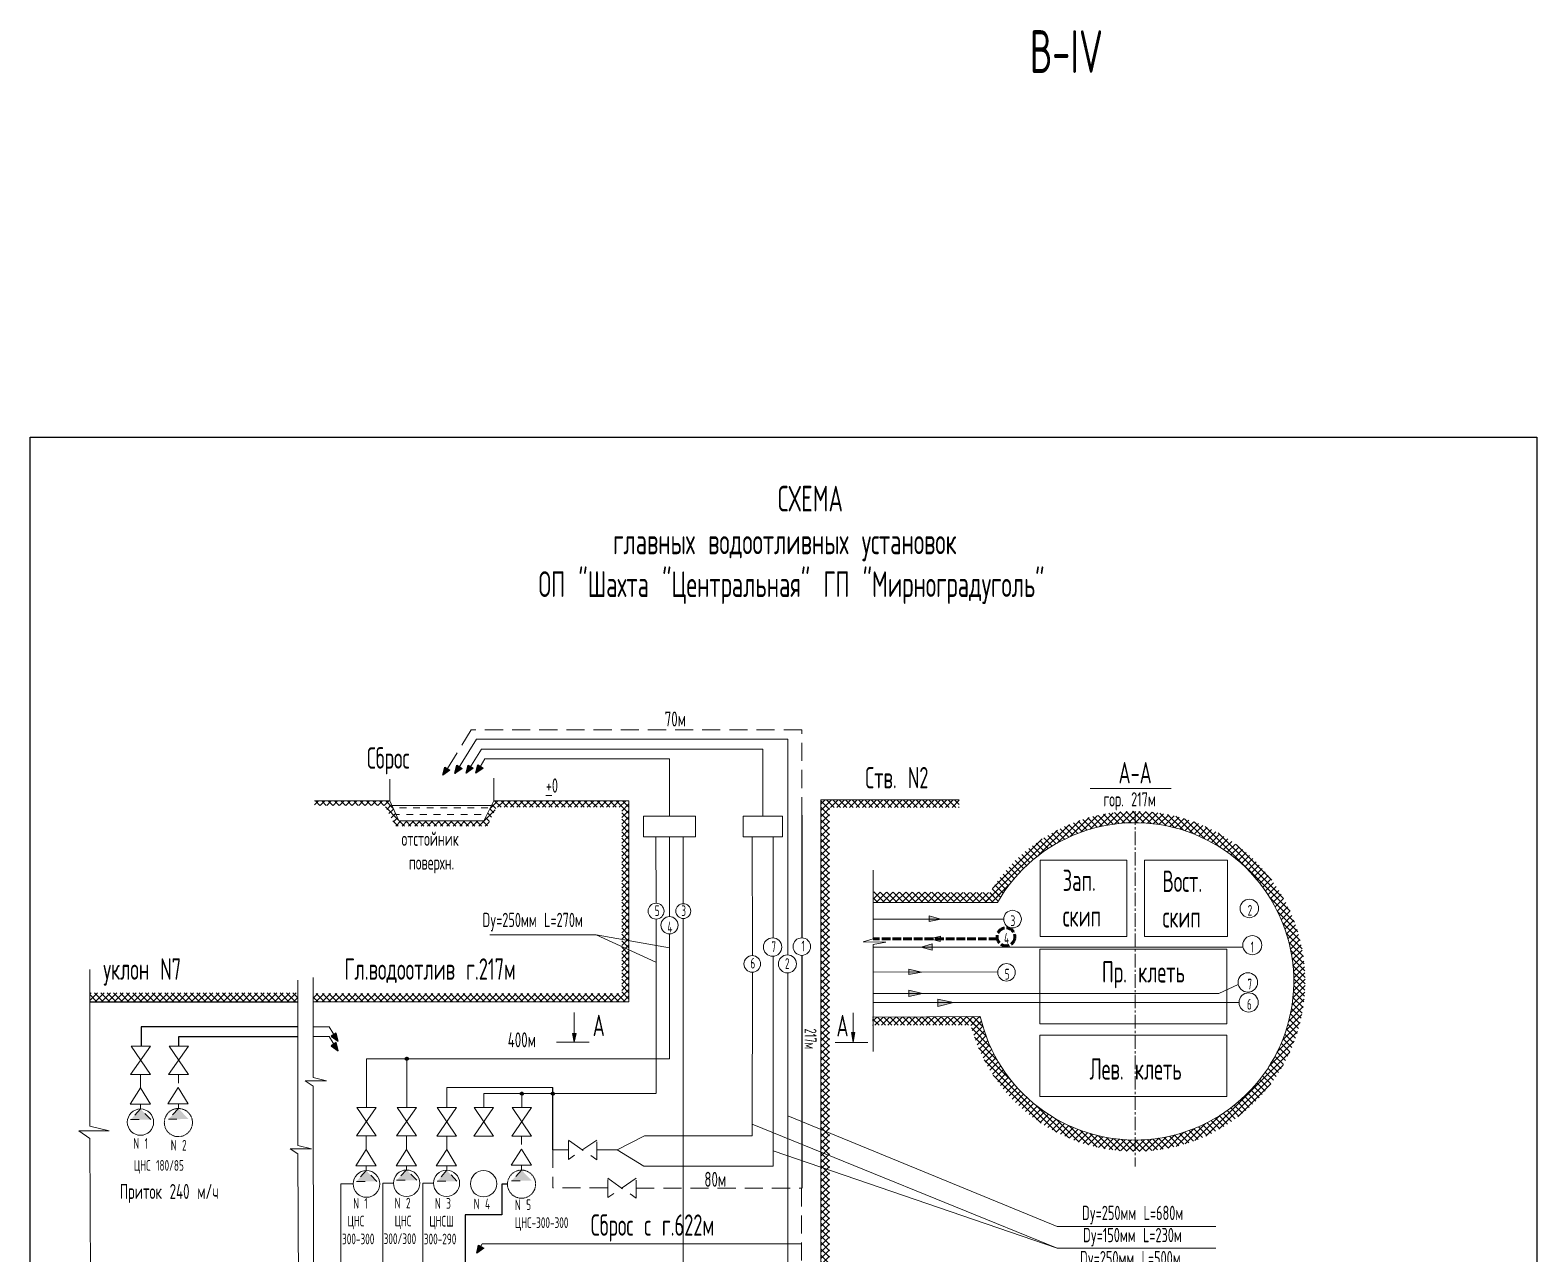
# Model space of a CAD drawing. Header units: millimetres. Extents: x 1857 to 3971, y -2050 to 1510.
# Drawn here: x 1857 to 3971, y -207 to 1510 of the extents above; entities that cross this region are included whole.
import ezdxf

# ---------------------------------------------------------------- set-up
doc = ezdxf.new("R2010")
doc.units = ezdxf.units.MM
for name, pattern in [('ACAD_ISO02W100', [15, 12, -3]), ('ACAD_ISO03W100', [30, 12, -18]), ('JIS_02_0.7', [1.35, 0.75, -0.6]), ('осевая2', [28.575000000000003, 19.05, -3.175, 3.175, -3.175]), ('штриховаяX2', [38.099999999999994, 25.4, -12.7])]:
    doc.linetypes.add(name, pattern=pattern)
doc.styles.get("Standard").update_dxf_attribs({"font": 'txt.shx', "width": 0.6, "height": 10})
pattern_1 = [(45, (2623.194839870715, 0), (-4.490128060534576, 4.490128060534577), []), (135, (2623.194839870715, 0), (-4.490128060534577, -4.490128060534576), [])]

# ---------------------------------------------------------------- blocks, each defined once
blk = doc.blocks.new('стрелка')
blk.add_hatch(color=256).paths.add_polyline_path([(-130.5466729423606, 474.6620053762024), (-140.5265154964627, 467.6259222348833), (-137.8065900699507, 479.053790970215)])
for p, q in [((-140.5265154964627, 467.6259222348833), (-137.8065900699507, 479.053790970215)), ((-130.5466729423606, 474.6620053762024), (-140.5265154964627, 467.6259222348833)), ((-137.8065900699507, 479.053790970215), (-130.5466729423606, 474.6620053762024))]:
    blk.add_line(p, q)

msp = doc.modelspace()

# ---------------------------------------------------------------- hatches: boundary and pattern name
at = {"lineweight": 0}
h = msp.add_hatch(dxfattribs=at)
h.set_pattern_fill('ANSI37', color=256, scale=2, style=0)
h.set_pattern_definition(pattern_1)
h.paths.add_polyline_path([(2256.101235252369, 428.7232389248682), (2361.633729392363, 428.7232389248682), (2374.348487537096, 400.7659011073686), (2493.867217175011, 400.7659011073686), (2507.853449595502, 428.7232389248682), (2697.303350568161, 428.7232389248682), (2697.303350568161, 146.6082873345147), (2254.829757899181, 146.6082873345147), (2254.56443414849, 158.3285009032568), (2687.098627855412, 158.3285009032568), (2687.098627855412, 419.686502359237), (2511.169571793711, 419.686502359237), (2498.683571370095, 393.3632715083952), (2370.01863817985, 393.3632715083952), (2354.495503100274, 422.3690870296348), (2255.957340755584, 422.3690870296348)])
at = {"linetype": 'Continuous', "lineweight": 0}
h = msp.add_hatch(dxfattribs=at)
h.set_pattern_fill('ANSI37', color=256, scale=2, style=0)
h.set_pattern_definition(pattern_1)
edge = h.paths.add_edge_path()
edge.add_line((3160.429943469548, 430.220020925879), (2966.593887399719, 430.220020925879))
edge.add_line((2966.593887399719, 430.220020925879), (2966.593887399719, -534.6556502300109))
edge.add_line((2966.593887399719, -534.6556502300109), (3084.484222224599, -534.6556502300109))
edge.add_line((3160.429943469548, 430.220020925879), (3160.429943469548, 419.5289094468762))
edge.add_line((3160.429943469548, 419.5289094468762), (2978.708316330667, 419.5289094468762))
edge.add_line((2978.708316330667, 419.5289094468762), (2978.708316330667, -525.8763828525616))
edge.add_line((2978.708316330667, -525.8763828525616), (3084.484222224599, -525.8763828525616))
edge.add_line((3084.484222224599, -525.8763828525616), (3084.484222224599, -534.6411115353987))
at = {"lineweight": 0}
h = msp.add_hatch(dxfattribs=at)
h.set_pattern_fill('ANSI37', color=256, scale=2, style=0)
h.set_pattern_definition(pattern_1)
edge = h.paths.add_edge_path()
edge.add_line((3195.8032942735, 286.1035149644617), (3251.614807160833, 286.1035149644617))
edge.add_line((3251.614807160833, 286.1035149644617), (3251.614807160833, 91.98462682526497))
edge.add_line((3251.614807160833, 91.98462682526498), (3190.185319365756, 125.9976985258156))
edge.add_line((3190.185319365756, 125.9976985258156), (3173.754778129455, 125.9187604865755))
edge.add_arc((3407.208912167702, 175.394936282727), 238.6393192056985, 191.9657047632057, 512.3599153797865)
edge = h.paths.add_edge_path()
edge.add_line((3214.046086907128, 286.1035149644617), (3251.614807160833, 286.1035149644617))
edge.add_line((3251.614807160833, 286.1035149644617), (3251.614807160833, 91.98462682526497))
edge.add_line((3251.614807160833, 91.98462682526498), (3190.109051334774, 126.0399275936358))
edge.add_arc((3407.208912167702, 175.394936282727), 222.6393192056985, 192.8078122751367, 510.181423186701)
h = msp.add_hatch(dxfattribs=at)
h.set_pattern_fill('ANSI37', color=256, scale=2, style=0)
h.set_pattern_definition(pattern_1)
h.paths.add_polyline_path([(3040.734707716243, 300.8309379976199), (3222.633096002329, 299.8940709916207), (3214.715998799266, 287.2642562918733), (3040.734707716243, 286.2678038812282)])
h = msp.add_hatch(color=256, dxfattribs=at)
h.paths.add_polyline_path([(3118.397395296685, 267.1435992754289), (3134.677691683619, 262.7503476151742), (3118.237789024952, 259.3269080909643)])
h.paths.add_polyline_path([(3134.2090229274, 238.6599267296106), (3119.365224501533, 235.1515491532972), (3134.049406276798, 231.3218035301734)])
h.paths.add_polyline_path([(3122.844315328746, 228.2195279154394), (3107.031618197912, 223.515543500027), (3122.844315328746, 219.4143628402944)])
h.paths.add_polyline_path([(3089.937971239349, 192.3435160338086), (3107.877291662914, 188.4828182368739), (3089.937971239349, 185.2025096885818)])
h.paths.add_polyline_path([(3090.073613993323, 163.2317377752304), (3109.173578370963, 158.3092429184117), (3089.851445648042, 154.3498498525936)])
h.paths.add_polyline_path([(3130.351726056362, 150.3131646817819), (3152.606723079598, 145.8631884186379), (3130.351726056362, 140.0618255599675)])
h = msp.add_hatch(dxfattribs=at)
h.set_pattern_fill('ANSI37', color=256, scale=2, style=0)
h.set_pattern_definition([(45, (2636.647684692588, 0), (-4.490128060534576, 4.490128060534577), []), (135, (2636.647684692588, 0), (-4.490128060534577, -4.490128060534576), [])])
h.paths.add_polyline_path([(1941.099382280355, 146.4449289749064), (2232.809237081008, 146.4449289749064), (2232.809237081008, 159.3917287901422), (1941.099382280355, 159.3917287901422)])
h = msp.add_hatch(dxfattribs=at)
h.set_pattern_fill('ANSI37', color=256, scale=2, style=0)
h.set_pattern_definition(pattern_1)
h.paths.add_polyline_path([(3039.056944042227, 125.2716252060145), (3039.056944042227, 113.8803869763651), (3193.1546326895, 114.1655977803023), (3190.11852317009, 125.9982819300023)])
h = msp.add_hatch(dxfattribs=at)
h.set_pattern_fill('ANSI37', color=256, scale=2, style=0)
h.set_pattern_definition(pattern_1)
edge = h.paths.add_edge_path()
edge.add_line((3039.056944042227, 125.2716252060145), (3039.056944042227, 113.8803869763651))
edge.add_line((3039.056944042227, 113.8803869763651), (3193.1546326895, 114.1655977803023))
edge.add_line((3193.1546326895, 114.1655977803023), (3190.11852317009, 125.9982819300023))
for points in [[(2618.19332865864, 102.2185378994609), (2623.245513517317, 102.2185378994609), (2620.530903586796, 90.2043998601821)], [(3009.580186745807, 103.8452157678527), (3014.073496295977, 103.8724490319725), (3011.647766474824, 89.84485796794343)]]:
    msp.add_hatch(color=256, dxfattribs=at).paths.add_polyline_path(points)
at = {"linetype": 'Continuous'}
h = msp.add_hatch(color=256, dxfattribs=at)
h.dxf.hatch_style = 1
edge = h.paths.add_edge_path()
edge.add_arc((2385.607280984432, 66.7866325623456), 2.060812700145561, 0, 360)
h = msp.add_hatch(color=256, dxfattribs=at)
h.dxf.hatch_style = 1
edge = h.paths.add_edge_path()
edge.add_arc((2547.11118301868, 17.84298863579898), 2.060812700145561, 0, 360)
h = msp.add_hatch(color=256, dxfattribs=at)
h.dxf.hatch_style = 1
edge = h.paths.add_edge_path()
edge.add_arc((2590.562037099311, 17.84298863579897), 2.060812700145561, 0, 360)
at = {"linetype": 'ACAD_ISO03W100'}
for points in [[(2012.069412487373, -3.701557600098027), (1998.115779058879, -18.64939856783235), (2026.42060550735, -18.59014074210131)], [(2065.193720138407, -3.05918086263182), (2051.240086709912, -18.00702183036614), (2079.544913158384, -17.9477640046351)], [(2385.287533978449, -88.8428953192637), (2371.333900549955, -103.790736286998), (2399.638726998426, -103.731478461267)], [(2546.570630807135, -89.47811752494226), (2532.616997378641, -104.4259584926766), (2560.921823827112, -104.3667006669455)]]:
    msp.add_hatch(color=256, dxfattribs=at).paths.add_polyline_path(points)
at = {"linetype": 'ACAD_ISO03W100', "lineweight": 0}
for points in [[(2328.80298344274, -90.11360242653961), (2315.176079827563, -105.2366741745113), (2343.453673625285, -105.2366741745113)], [(2455.925143820523, -105.093278954321), (2441.567497802558, -89.6165857081437), (2428.283043701142, -105.093278954321)]]:
    msp.add_hatch(color=256, dxfattribs=at).paths.add_polyline_path(points)

# ---------------------------------------------------------------- linework, layer by layer
at = {"color": 1, "linetype": 'штриховаяX2', "lineweight": 15}
for p, q in [((2476.141798241058, 528.2930917779746), (2442.542818735641, 473.9650141594295)), ((2939.735567152128, 528.3001007961111), (2476.141798241058, 528.2930917779746)), ((2939.720764211576, 408.5799356039777), (2939.718954176878, 528.3001005449415)), ((2590.562037099311, -60.83375789305524), (2590.562037099311, -114.5286090069087)), ((2631.827044347783, -60.83375789305524), (2632.365746970945, -60.83375789305524)), ((2667.533434196322, -114.5286090069087), (2590.562037099311, -114.5286090069087)), ((2707.397441527751, -114.9048879766906), (2939.738638806531, -114.9048879766906)), ((2939.297488156141, -114.9048879766906), (2939.297488156141, -674.124738470367))]:
    msp.add_line(p, q, dxfattribs=at)
at = {"lineweight": 15}
for p, q in [((2483.387233688387, 515.2930917779747), (2453.599241782874, 467.1272141184356)), ((2920.122430891068, 515.2930917779747), (2483.387233688387, 515.2930917779747)), ((2920.122430891068, 515.2930917779747), (2920.122430891068, 212.6311858035688)), ((2490.305211354779, 501.2970100928463), (2469.250619547552, 467.3846426533885)), ((2495.190570774667, 487.5807049617331), (2485.122630616744, 470.8098825671893)), ((2885.043571160699, 501.2970100928463), (2490.305211354779, 501.2970100928463)), ((2754.160355262563, 487.5807049617331), (2495.190570774667, 487.5807049617331)), ((2754.160355262563, 407.0807544430679), (2754.160355262563, 487.5807049617331)), ((2885.043571160699, 407.0807544430679), (2885.043571160699, 501.2970100928463)), ((2364.630065130277, 422.134865832282), (2504.479192523078, 421.9783742593399)), ((2735.146618444658, 378.0113280769431), (2735.315150545086, 285.0576049067743)), ((2754.160355262563, 378.0113280769431), (2754.160355262563, 266.2186088963881)), ((2773.457218766782, 378.0113280769431), (2773.457218766782, 284.3758877240971)), ((2870.324751786077, 378.0113280769431), (2870.370975499246, 211.481995248005)), ((2899.342853663274, 378.0113280769431), (2899.784005564567, 236.3955571686345)), ((3040.071258985204, 285.8445163080114), (3214.102289669254, 286.159762752986)), ((2735.315150545086, 262.8399347303373), (2735.315150545086, 17.84298863579897)), ((2773.457218766782, 263.8389815982883), (2773.457218766782, -589.5131976379344)), ((3222.98936447818, 262.7503476151742), (3039.732319789468, 262.7503476151742)), ((2754.160355262563, 242.0555628349794), (2754.160355262563, 66.78663256234563)), ((3558.594969923829, 223.515543500027), (3039.732319789468, 223.515543500027)), ((2899.342853663274, 210.6244799729805), (2899.342853663274, -83.7913555209866)), ((2870.369164426748, 188.1598178223752), (2870.324751786077, -41.40322252548458)), ((2920.122430891068, 187.3138240640592), (2920.424263418673, -694.7436801561673)), ((3039.619881169822, 188.7167545548182), (3214.69092646114, 188.1167394734044)), ((3552.084556805614, 171.1968923634311), (3524.611297424741, 158.3092429184117)), ((3524.611297424741, 158.3092429184117), (3039.619881169822, 158.3092429184117)), ((2620.625147306491, 131.6214558982174), (2620.625147306491, 91.32377900441315)), ((3011.742010194519, 131.2619140059787), (3011.742010194519, 90.96423711217449)), ((3553.071589981348, 145.8631884186379), (3039.619881169822, 145.8631884186379)), ((2254.187593216545, 111.4012188597301), (2276.844039986442, 111.4012188597301)), ((2276.844039986442, 111.4012188597301), (2286.911980144364, 94.63039646518631)), ((3039.056944042227, 125.2716252060145), (3190.185319365756, 125.9976985258156)), ((2254.187593216545, 98.01757118343187), (2276.844039986442, 98.01757118343187)), ((2276.844039986442, 98.01757118343187), (2286.911980144364, 81.24674878888811)), ((2595.425466400015, 90.2043998601821), (2641.344884606685, 90.2043998601821)), ((2986.542329288042, 89.84485796794343), (3032.461747494713, 89.84485796794343)), ((2754.160355262563, 66.78663256234563), (2329.179262412522, 66.78663256234562)), ((2329.179262412522, -1.67280987868935), (2329.179262412522, 66.78663256234562)), ((2385.607280984432, -1.67280987868935), (2385.607280984432, 66.78663256234562)), ((2590.562037099311, 26.28628802727529), (2441.94377677234, 26.28628802727531)), ((2441.94377677234, -1.785013155176784), (2441.94377677234, 26.28628802727531)), ((2735.146618444658, 17.84298863579897), (2493.57674466202, 17.84298863579897)), ((2493.57674466202, 17.84298863579897), (2493.822602125883, -1.785011264641298)), ((2547.11118301868, -1.785013155176784), (2547.11118301868, 17.84298863579898)), ((2719.035591480588, -41.40322252548458), (2680.646335111513, -60.83375789305524)), ((2870.324751786077, -41.40322252548458), (2719.035591480588, -41.40322252548458)), ((2590.562037099311, -60.83375789305524), (2612.433743305231, -60.83375789305524)), ((2652.297750636659, -60.83375789305524), (2680.646335111513, -60.83375789305524)), ((2717.91951205951, -83.7913555209866), (2680.646335111513, -60.83375789305524)), ((2899.342853663274, -83.7913555209866), (2717.91951205951, -83.79135552098658)), ((2293.082884128702, -108.851980956129), (2293.082884128702, -256.2234659629453)), ((2352.178681030892, -107.9370287752921), (2352.178681030892, -255.6281609398068)), ((2423.00308407958, -107.9370287752921), (2408.286663575998, -107.9370287752921)), ((2408.286663575998, -107.9370287752921), (2408.286663575998, -255.0328578072038)), ((2939.297488156141, -192.6921048573593), (2491.367888123847, -192.6921048573593))]:
    msp.add_line(p, q, dxfattribs=at)
at = {"lineweight": 0}
for p, q in [((2361.633729392363, 428.7232389248682), (2361.633729392363, 459.2221520482606)), ((2507.853449595502, 428.7232389248682), (2507.853449595502, 460.4929397012072)), ((3344.257414208589, 445.864463143891), (3457.971450496647, 445.864463143891)), ((2366.010296156245, 419.0999999999999), (2366.019839870715, 419.0999999999999)), ((2370.342184697248, 409.5749999999999), (2375.544839870715, 409.5749999999999)), ((2375.544839870715, 419.0999999999999), (2385.069839870715, 419.0999999999999)), ((2385.069839870715, 409.5749999999999), (2394.594839870716, 409.5749999999999)), ((2394.594839870716, 419.0999999999999), (2404.119839870716, 419.0999999999999)), ((2404.119839870716, 409.5749999999999), (2413.644839870715, 409.5749999999999)), ((2413.644839870715, 419.0999999999999), (2423.169839870715, 419.0999999999999)), ((2423.169839870715, 409.5749999999999), (2432.694839870715, 409.5749999999999)), ((2432.694839870715, 419.0999999999999), (2442.219839870716, 419.0999999999999)), ((2442.219839870716, 409.5749999999999), (2451.744839870716, 409.5749999999999)), ((2451.744839870716, 419.0999999999999), (2461.269839870715, 419.0999999999999)), ((2461.269839870716, 409.5749999999999), (2470.794839870715, 409.5749999999999)), ((2470.794839870715, 419.0999999999999), (2480.319839870715, 419.0999999999999)), ((2480.319839870715, 409.5749999999999), (2489.844839870716, 409.5749999999999)), ((2489.844839870716, 419.0999999999999), (2499.369839870716, 419.0999999999999)), ((2697.194839870715, 420), (2697.303350568161, 420)), ((2697.194839870715, 415), (2697.303350568161, 415)), ((2697.194839870715, 410), (2697.303350568161, 410)), ((2697.194839870715, 405), (2697.303350568161, 405)), ((2502.250683925031, 240.48242581257), (2651.120814209356, 240.48242581257)), ((2651.120814209356, 240.48242581257), (2735.146618444658, 202.1488080521092)), ((2651.120814209356, 240.48242581257), (2754.160355262563, 222.3989803196444)), ((2012.069412487373, 44.76991806624073), (2012.069412487373, 24.72506456092948)), ((2012.069412487373, 3.04310002819625), (2012.069412487373, -3.701557600098027)), ((2065.193720138407, 3.685476765662457), (2065.193720138407, -3.05918086263182)), ((3297.992495819955, -168.716580883688), (2920.122430891068, -13.48593057957166)), ((2328.80298344274, -41.53681721011776), (2328.80298344274, -60.80567777063447)), ((2385.23100201465, -41.53681721011776), (2385.23100201465, -61.26894023871)), ((2441.567497802558, -41.6490204866052), (2441.567497802558, -61.38114351519744)), ((3297.992495819955, -198.976051290243), (2870.324751786077, -25.17322356746081)), ((3297.992495819955, -198.976051290243), (2899.342853663274, -62.36007244750544)), ((2328.80298344274, -83.32623276606908), (2328.667545603674, -90.11596878031565)), ((2385.23100201465, -83.29999591567139), (2385.23100201465, -89.50438243165627)), ((2441.567497802558, -83.41219919215882), (2441.567497802558, -89.6165857081437)), ((2546.570630807135, -82.73345989664799), (2546.570630807135, -89.47811752494226)), ((2310.322461120555, -108.851980956129), (2293.082884128702, -108.851980956129)), ((2366.842062076971, -107.9370287752921), (2352.178681030892, -107.9370287752921)), ((3520.519962610962, -168.716580883688), (3297.992495819955, -168.716580883688)), ((2491.367888123847, -192.6921048573593), (2484.454326570267, -205.4655999803135)), ((3520.519962610962, -198.976051290243), (3297.992495819955, -198.976051290243))]:
    msp.add_line(p, q, dxfattribs=at)
at = {"linetype": 'ByBlock'}
for p, q in [((2939.720764211576, 408.5799356039777), (2939.699487801059, 236.5049770558566)), ((2939.76330624391, 211.926326005961), (2939.738638806531, -114.9048879766906))]:
    msp.add_line(p, q, dxfattribs=at)
at = {"linetype": 'осевая2', "lineweight": 0}
msp.add_line((3407.208912167702, 414.0689097340237), (3407.208912167702, -84.35001931273744), dxfattribs=at)
at = {"linetype": 'ACAD_ISO02W100', "lineweight": 50}
msp.add_line((3213.927273751812, 235.1515491532972), (3039.732319789468, 235.1515491532972), dxfattribs=at)
at = {"linetype": 'Continuous'}
for p, q in [((2232.809237081008, 146.4449289749064), (1941.099382280355, 146.4449289749064)), ((2590.562037099311, -60.83375789305524), (2590.562037099311, 26.28628802727529))]:
    msp.add_line(p, q, dxfattribs=at)
at = {"linetype": 'ACAD_ISO03W100', "lineweight": 15}
for p, q in [((2065.357993380169, 44.76991617570525), (2065.357993380169, 25.58517876925521)), ((2546.734904048898, -41.6490204866052), (2546.734904048898, -60.83375789305524))]:
    msp.add_line(p, q, dxfattribs=at)
at = {"linetype": 'ACAD_ISO03W100', "lineweight": 0}
for p, q in [((2012.069412487373, -3.701557600098027), (1998.115779058879, -18.64939856783235)), ((1998.115779058879, -18.64939856783235), (2026.42060550735, -18.59014074210131)), ((2026.42060550735, -18.59014074210131), (2012.069412487373, -3.701557600098027)), ((2065.193720138407, -3.05918086263182), (2051.240086709912, -18.00702183036614)), ((2051.240086709912, -18.00702183036614), (2079.544913158384, -17.9477640046351)), ((2385.287533978449, -88.8428953192637), (2371.333900549955, -103.790736286998)), ((2371.333900549955, -103.790736286998), (2399.638726998426, -103.731478461267)), ((2399.638726998426, -103.731478461267), (2385.287533978449, -88.8428953192637)), ((2441.567497802558, -89.6165857081437), (2428.283043701142, -105.093278954321)), ((2428.283043701142, -105.093278954321), (2455.925143820523, -105.093278954321)), ((2455.925143820523, -105.093278954321), (2441.567497802558, -89.6165857081437)), ((2546.570630807135, -89.47811752494226), (2532.616997378641, -104.4259584926766)), ((2532.616997378641, -104.4259584926766), (2560.921823827112, -104.3667006669455))]:
    msp.add_line(p, q, dxfattribs=at)
msp.add_lwpolyline([(1857.226307123561, 939.2335835669255), (3970.891410239559, 939.2335835669255), (3970.891410239559, -2050.092776554275), (1857.226307123561, -2050.092776554275)], close=True)
at = {"lineweight": 15}
for points in [[(2256.101235252369, 428.7232389248682), (2361.633729392363, 428.7232389248682), (2374.348487537096, 400.7659011073686), (2493.867217175011, 400.7659011073686), (2507.853449595502, 428.7232389248682), (2697.303350568161, 428.7232389248682), (2697.303350568161, 146.6082873345147), (2254.829757899181, 146.6082873345147)], [(1998.89964392886, 84.63392539766915), (2025.99173898545, 84.63392539766915), (1998.147085989296, 44.76991806624073), (2025.99173898545, 44.76991806624073), (1998.89964392886, 84.63392539766915)], [(2052.188224821656, 84.63392350713366), (2079.280319878246, 84.63392350713366), (2051.435666882092, 44.76991617570525), (2079.280319878246, 44.76991617570525), (2052.188224821656, 84.63392350713366)], [(2011.988494528982, 25.86487970185431), (1997.400021263231, 3.04310002819625), (2025.94268474278, 3.04310002819625), (2011.988494528982, 25.86487970185431)], [(2065.112802180015, 26.50725643932051), (2050.524328914265, 3.685476765662457), (2079.066992393814, 3.685476765662457), (2065.112802180015, 26.50725643932051)], [(2315.633214884227, -1.67280987868935), (2342.725309940817, -1.67280987868935), (2314.880656944663, -41.53681721011776), (2342.725309940817, -41.53681721011776), (2315.633214884227, -1.67280987868935)], [(2372.061233456137, -1.67280987868935), (2399.153328512727, -1.67280987868935), (2371.308675516573, -41.53681721011776), (2399.153328512727, -41.53681721011776), (2372.061233456137, -1.67280987868935)], [(2428.397729244045, -1.785013155176784), (2455.489824300635, -1.785013155176784), (2427.645171304482, -41.6490204866052), (2455.489824300635, -41.6490204866052), (2428.397729244045, -1.785013155176784)], [(2480.276554597589, -1.785011264641298), (2507.368649654178, -1.785011264641298), (2479.523996658025, -41.64901859606971), (2507.368649654178, -41.64901859606971), (2480.276554597589, -1.785011264641298)], [(2533.565135490385, -1.785013155176784), (2560.657230546974, -1.785013155176784), (2532.812577550821, -41.6490204866052), (2560.657230546974, -41.6490204866052), (2533.565135490385, -1.785013155176784)], [(2328.823208316192, -60.50445309241104), (2314.234735050441, -83.3262327660691), (2342.77739852999, -83.3262327660691), (2328.823208316192, -60.50445309241104)], [(2385.244102636422, -60.47821624201333), (2370.655629370671, -83.29999591567139), (2399.19829285022, -83.29999591567139), (2385.244102636422, -60.47821624201333)], [(2441.58059842433, -60.59041951850077), (2426.992125158579, -83.41219919215882), (2455.534788638128, -83.41219919215882), (2441.58059842433, -60.59041951850077)], [(2546.489712848745, -59.91168022298993), (2531.901239582993, -82.73345989664799), (2560.443903062543, -82.73345989664799), (2546.489712848745, -59.91168022298993)]]:
    msp.add_lwpolyline(points, dxfattribs=at)
at = {"linetype": 'Continuous', "lineweight": 15}
msp.add_lwpolyline([(3160.429943469548, 430.220020925879), (2966.593887399719, 430.220020925879), (2966.593887399719, -534.6556502300109), (3084.484222224599, -534.6411115353987)], dxfattribs=at)
at = {"lineweight": 15}
for points in [[(2717.80390640197, 407.0807544430679), (2790.516804123156, 407.0807544430679), (2790.516804123156, 378.0113280769431), (2717.80390640197, 378.0113280769431)], [(2857.636401072734, 407.0807544430679), (2912.450741248663, 407.0807544430679), (2912.450741248663, 378.0113280769431), (2857.636401072734, 378.0113280769431)], [(3274.019396173764, 345.4891753770225), (3395.474276408588, 345.4891753770225), (3395.474276408588, 238.2318661825384), (3274.019396173764, 238.2318661825384)], [(3420.578563731804, 345.4693272794984), (3536.678055868128, 345.4693272794984), (3536.678055868128, 238.2003142173171), (3420.578563731804, 238.2003142173171)], [(3273.651312070135, 220.623976656173), (3535.929239161647, 220.623976656173), (3535.929239161647, 115.8649515138304), (3273.651312070135, 115.8649515138304)], [(3273.664103362873, 100.1190296066834), (3535.929239161647, 100.1190296066834), (3535.929239161647, 13.97958370140441), (3273.664103362873, 13.97958370140441)]]:
    msp.add_lwpolyline(points, close=True, dxfattribs=at)
at = {"lineweight": 0}
for points in [[(3039.732319789468, 331.6068329095542), (3039.732319789468, 235.1515491532972), (3025.618651943157, 230.7109659367616), (3057.612525380132, 230.4997607566347), (3039.619881169822, 227.1204917253426), (3039.619881169822, 77.02748845457972)], [(3118.397395296685, 267.1435992754289), (3134.677691683619, 262.7503476151742), (3118.237789024952, 259.3269080909643), (3118.397395296685, 267.1435992754289)], [(3134.2090229274, 238.6599267296106), (3119.365224501533, 235.1515491532972), (3134.049406276798, 231.3218035301734), (3134.2090229274, 238.6599267296106)], [(3122.844315328746, 228.2195279154394), (3107.031618197912, 223.515543500027), (3122.844315328746, 219.4143628402944), (3122.844315328746, 228.2195279154394)], [(1941.099382280355, 192.0353805049108), (1941.099382280355, -27.74532977276704), (1968.195733150534, -34.31038832558625), (1925.498449994958, -34.31038832558625), (1941.099382280355, -44.97861406356878), (1941.957273283326, -239.5998700538656)], [(3089.937971239349, 192.3435160338086), (3107.877291662914, 188.4828182368739), (3089.937971239349, 185.2025096885818), (3089.937971239349, 192.3435160338086)], [(2232.905592610578, 177.3028944391244), (2232.905592610578, -54.77454207319384), (2251.873038219703, -59.37008306016729), (2221.9849400108, -59.37008306016729), (2232.905592610578, -66.83784107675507), (2233.506116312657, -251.5721551238112)], [(2254.187593216545, 181.0289204111407), (2254.187593216545, 40.2904389922743), (2273.15503882567, 35.69489800530085), (2243.266940616767, 35.69489800530085), (2254.187593216545, 28.22713998871307), (2254.921585041062, -247.9745758712179)], [(3090.073613993323, 163.2317377752304), (3109.173578370963, 158.3092429184117), (3089.851445648042, 154.3498498525936), (3090.073613993323, 163.2317377752304)], [(3130.351726056362, 150.3131646817819), (3152.606723079598, 145.8631884186379), (3130.351726056362, 140.0618255599675), (3130.351726056362, 150.3131646817819)], [(2618.19332865864, 102.2185378994609), (2623.245513517317, 102.2185378994609), (2620.530903586796, 90.2043998601821), (2618.19332865864, 102.2185378994609)], [(3009.580186745807, 103.8452157678527), (3014.073496295977, 103.8724490319725), (3011.647766474824, 89.84485796794343), (3009.580186745807, 103.8452157678527)]]:
    msp.add_lwpolyline(points, dxfattribs=at)
at = {"linetype": 'Continuous'}
for points in [[(2232.905592610578, 111.4012188597301), (2012.943403972457, 111.4012188597301), (2012.943403972457, 84.63392539766915)], [(2065.734272349951, 84.63392350713366), (2065.734272349951, 98.01757118343187), (2232.905592610578, 98.01757118343187)], [(2526.843843328368, -109.2049050037098), (2518.799284671963, -109.2049050037098), (2518.799284671963, -152.2681038527335), (2467.308752989055, -152.2681038527335), (2467.308752989055, -256.2234659629453)]]:
    msp.add_lwpolyline(points, dxfattribs=at)
at = {"color": 1, "linetype": 'штриховаяX2', "lineweight": 15}
for points in [[(2612.433743305231, -74.37980542135006), (2612.433743305231, -47.28771036476042), (2652.297750636659, -75.13236336091381), (2652.297750636659, -47.28771036476042), (2612.433743305231, -74.37980542135006)], [(2667.533434196322, -128.0746565352035), (2667.533434196322, -100.9825614786139), (2707.397441527751, -128.8272144747673), (2707.397441527751, -100.9825614786139), (2667.533434196322, -128.0746565352035)]]:
    msp.add_lwpolyline(points, dxfattribs=at)
at = {"linetype": 'ACAD_ISO03W100', "lineweight": 0}
msp.add_lwpolyline([(2328.80298344274, -90.11360242653961), (2315.176079827563, -105.2366741745113), (2343.453673625285, -105.2366741745113), (2328.80298344274, -90.11360242653961)], dxfattribs=at)
at = {"lineweight": 15}
for centre, radius in [((2735.315150545086, 273.9487698185558), 11.10883508821846), ((2773.457218766782, 273.9487698185558), 10.42711790554137), ((3235.342260640196, 262.7503476151742), 12.35289616201641), ((3567.586123997464, 277.7529931276949), 12.97020029157213), ((2754.160355262563, 254.1370858656837), 12.08152303070437), ((2898.810489715247, 223.52290747201), 12.90940910037646), ((2939.699487801059, 224.2155686786473), 12.28940837720931), ((3571.709918031767, 226.2335416980413), 13.39363199727083), ((2870.249293776936, 199.8209159140069), 11.66171418254379), ((2919.601503525615, 199.972504933814), 12.66939488224965), ((3226.931617408713, 188.100466278921), 12.24070176463901), ((3565.423298269496, 173.9393357791059), 13.61774649963998), ((3566.555177367751, 145.8631884186379), 13.48358738640269), ((2011.983416768605, -22.15203022719051), 18.45067303451924), ((2329.062638566391, -108.851980956129), 18.7401774458358), ((2385.395007519957, -107.9370287752921), 18.55294544298567), ((2441.369258960021, -107.9370287752921), 18.36617488044112), ((2493.360327437334, -108.570966889501), 18.45067303451924)]:
    msp.add_circle(centre, radius, dxfattribs=at)
at = {"linetype": 'ACAD_ISO02W100', "lineweight": 50}
msp.add_circle((3226.172083673182, 237.9206730940687), 12.55401997010611, dxfattribs=at)
at = {"linetype": 'ACAD_ISO03W100'}
for centre, radius in [((2385.607280984432, 66.7866325623456), 2.060812700145561), ((2385.607280984432, 66.78663256234562), 7.105427357601002e-15), ((2547.11118301868, 17.84298863579898), 2.060812700145561), ((2547.11118301868, 17.84298863579899), 7.105427357601002e-15), ((2590.562037099311, 17.84298863579897), 2.060812700145561), ((2590.562037099311, 17.84298863579898), 7.105427357601002e-15)]:
    msp.add_circle(centre, radius, dxfattribs=at)
at = {"linetype": 'JIS_02_0.7', "lineweight": 0}
for centre in [(2065.193720138407, -22.78596834139934), (2546.570630807135, -109.2049050037098)]:
    msp.add_circle(centre, 19.72678747876752, dxfattribs=at)
at = {"lineweight": 15}
msp.add_arc((3407.208912167702, 175.394936282727), 222.6393192056985, 192.8190418172044, 150.1814231867011, dxfattribs=at)

# ---------------------------------------------------------------- block references
at = {"color": 1, "lineweight": 0}
msp.add_blockref('стрелка', (2576.719450241796, -2.892884013779167), dxfattribs=at)
at = {"lineweight": 0}
for p in [(2593.701961468304, -0.4481304288050296), (2609.376424655198, -0.1725029561635552), (2623.194839870715, 0), (2624.173938466539, -673.6604130355878)]:
    msp.add_blockref('стрелка', p, dxfattribs=at)
at = {"lineweight": 0, "xscale": -1}
for p in [(2148.839770890393, -376.179486102003), (2148.839770890393, -389.5631337783012)]:
    msp.add_blockref('стрелка', p, dxfattribs=at)

# ---------------------------------------------------------------- texts
at = {"linetype": 'Continuous', "width": 0.6}
for s, height, p in [('В-IV', 60, (3259.50015205592, 1450.237400111177)), ('70м', 21, (2747.425127934204, 533.086863857292)), ('400м', 21, (2527.253984263821, 82.84395601722053)), ('80м', 21, (2803.112555754918, -112.8485602010771))]:
    msp.add_text(s, height=height, dxfattribs=at).set_placement(p)
msp.add_text('217м', height=16.8, rotation=270, dxfattribs=at).set_placement((2943.602810002825, 109.2935250984501))
at = {"lineweight": 15, "insert": (2563.352745530936, 870.8055374892938), "char_height": 36, "attachment_point": 1}
msp.add_mtext_dynamic_manual_height_columns('{\\W5.5222;  }СХЕМА\\P{\\W3.59438; }главных водоотливных установок\\P{\\W0.194383; }ОП "Шахта "Центральная" ГП "Мирноградуголь"', width=895.9956160177862, gutter_width=50, heights=[218.7606624321625], dxfattribs=at)
at = {"lineweight": 15, "attachment_point": 1}
for s, insert, char_height, width in [('Сброс', (2329.607688159557, 503.8999516557933), 30, 77.28571428571429), ('Ств. N2', (3028.641863152358, 476.2715284484311), 30, 117.48), ('А-А', (3384.068854855313, 483.2312224088755), 30, 77.28571428571429), ('{\\L+}0', (2580.665780093996, 460.1876394710343), 20, 77.28571428571429), ('гор. 217м', (3362.821444514556, 440.8352303760939), 20, 270.88), ('отстойник\\P поверхн.', (2378.186109415744, 385.5262943464231), 20, 116.1612892370185), ('Зап. \\Pскип', (3305.763035872989, 332.2667900219434), 30, 270.88), ('Вост.\\Pскип', (3445.797134809764, 330.8572658676115), 30, 270.88), ('5', (2733.512743430595, 281.9571369844525), 15, 15.27984004621112), ('3', (2770.709473854987, 282.1873634995483), 15, 186.3636363636364), ('2', (3565.173398649021, 282.6432049074275), 15, 186.3636363636364), ('Dy=250мм L=270м', (2491.791470510989, 271.632885161961), 20, 186.3636363636364), ('4', (2751.215441939192, 259.0354749497909), 15, 186.3636363636364), ('3', (3232.576857856814, 267.9930512650664), 15, 186.3636363636364), ('4', (3223.406680889801, 243.2967361989496), 15, 186.3636363636364), ('7', (2897.06064207281, 231.7257191773043), 15, 186.3636363636364), ('1', (2939.275395570633, 232.4183803839416), 15, 186.3636363636364), ('1', (3569.297192683324, 231.1237534777739), 15, 186.3636363636364), ('уклон N7', (1959.890962161695, 207.679932734437), 30, 328.4), ('Гл.водоотлив г.217м', (2298.209470739112, 207.679932734437), 30, 328.4), ('6', (2867.594751122921, 208.4169659213676), 15, 186.3636363636364), ('2', (2916.158592241449, 207.9516155312359), 15, 186.3636363636364), ('5', (3224.51889206027, 192.9906780586535), 15, 186.3636363636364), ('Пр. клеть', (3360.738536256047, 203.7781352750171), 30, 270.88), ('7', (3564.835586770506, 178.981545480846), 15, 186.3636363636364), ('6', (3564.142452019308, 150.7534001983705), 15, 186.3636363636364), ('А', (2646.481789570811, 128.6026511674499), 30, 186.3636363636364), ('А', (2988.40393884777, 128.2431156511875), 30, 186.3636363636364), ('Лев. клеть', (3343.385430672823, 67.51402114218763), 30, 270.88), ('N 1', (2002.016027949157, -44.55353047932169), 15, 186.3636363636364), ('N 2', (2054.516358443306, -47.02107678216692), 15, 186.3636363636364), ('ЦНС 180/85', (2002.844979226274, -75.3961572392551), 15, 186.3636363636364), ('Приток 240 м/ч', (1982.995561682991, -108.9303697288678), 21, 189.616), ('  N 1\\P ЦНС\\P300-300', (2294.83692155826, -128.5406461577137), 15, 186.3636363636364), ('  N 2\\P  ЦНС\\P300/300', (2353.134804895809, -128.2663324302363), 15, 186.3636363636364), ('  N 3\\P ЦНСШ\\P300-290', (2409.540667587249, -128.6214397739874), 15, 186.3636363636364), ('N 4', (2479.550750347836, -129.4400128281928), 15, 186.3636363636364), ('N 5\\PЦНС-300-300', (2537.272398254207, -130.664776018372), 15, 186.3636363636364), ('Dy=250мм L=680м', (3332.817542750492, -139.4924922057962), 20, 186.3636363636364), ('Сброс с г.622м', (2643.689876614834, -151.5683682579565), 30, 252.8625), ('Dy=150мм L=230м', (3334.259614944982, -170.596955112489), 20, 186.3636363636364), ('Dy=250мм L=500м', (3330.033109099842, -202.9673751263535), 20, 186.3636363636364)]:
    msp.add_mtext(s, dxfattribs=dict(at, insert=insert, char_height=char_height, width=width))

doc.saveas('drawing.dxf')
